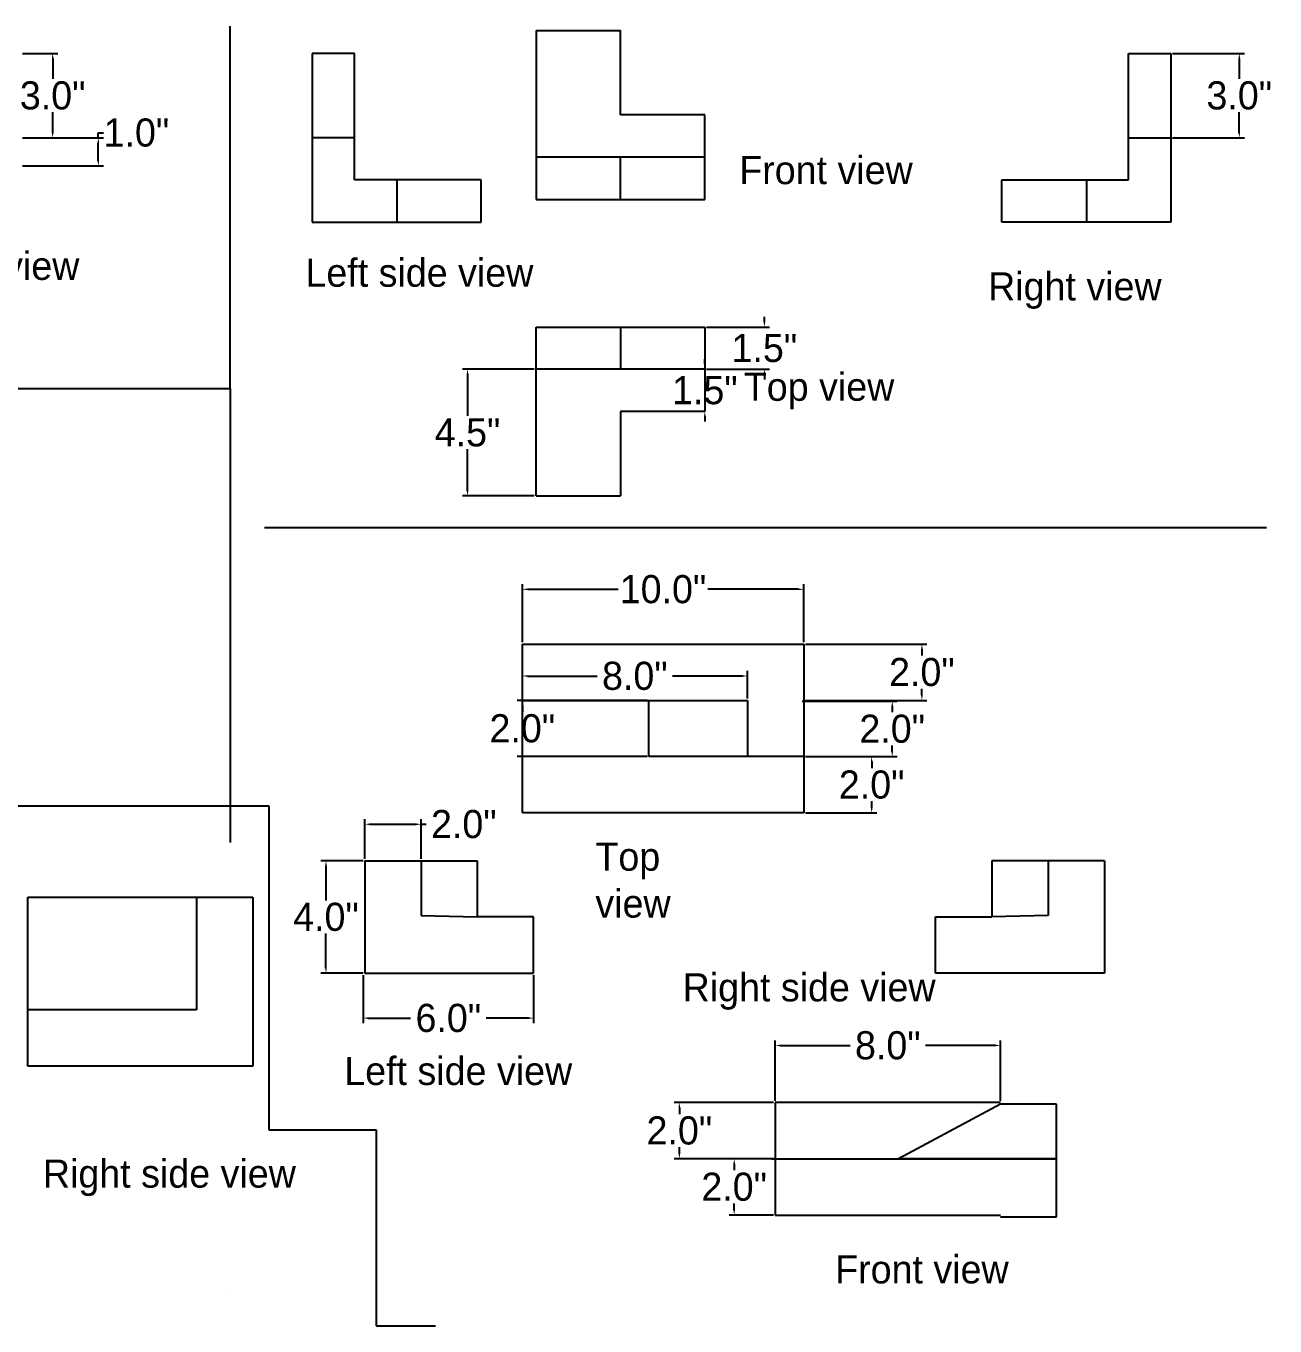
# Model space of a CAD drawing. Header units: inches. Extents: x 1 to 122, y 0 to 48.
# Drawn here: x 77.68 to 122.07, y 0.2 to 46.42 of the extents above; entities that cross this region are included whole.
import ezdxf

# ---------------------------------------------------------------- set-up
doc = ezdxf.new("R2010")
doc.units = ezdxf.units.IN
doc.header["$MEASUREMENT"] = 0
doc.dimstyles.get("Standard").update_dxf_attribs({"dimtxt": 1, "dimasz": 0.18, "dimexe": 0.18, "dimexo": 0.0625, "dimgap": 0.09, "dimtad": 0, "dimtih": 1, "dimtoh": 1, "dimdec": 1, "dimrnd": 0.5, "dimzin": 0, "dimdsep": 46, "dimlunit": 3, "dimtxsty": 'Standard', "dimcen": 0.09, "dimclrd": 1, "dimadec": 0, "dimazin": 0, "dimtfac": 1, "dimtdec": 1, "dimtofl": 0, "dimtmove": 0, "dimatfit": 3, "dimfxl": 1, "dimtolj": 1, "dimtzin": 0, "dimarcsym": 0})

# ---------------------------------------------------------------- blocks, each defined once
blk = doc.blocks.new('*D14')
at = {"color": 0, "lineweight": -2}
for p, q in [((77.551, 45.442), (78.805, 45.442)), ((77.551, 42.442), (78.805, 42.442))]:
    blk.add_line(p, q, dxfattribs=at)
at = {"color": 1, "lineweight": -2}
for p, q in [((78.625, 45.262), (78.625, 44.532)), ((78.625, 42.622), (78.625, 43.352))]:
    blk.add_line(p, q, dxfattribs=at)
at = {"color": 1}
for points in [[(78.595, 45.262), (78.655, 45.262), (78.625, 45.442)], [(78.595, 42.622), (78.655, 42.622), (78.625, 42.442)]]:
    blk.add_solid(points, dxfattribs=at)
at = {"layer": 'Defpoints', "color": 0}
for p in [(77.488, 45.442), (77.488, 42.442), (78.625, 42.442)]:
    blk.add_point(p, dxfattribs=at)
at = {"color": 0, "insert": (78.625, 43.942), "char_height": 1, "attachment_point": 5}
blk.add_mtext('\\A1;3.0"', dxfattribs=at)
blk = doc.blocks.new('*D15')
at = {"color": 1, "lineweight": -2}
for p, q in [((80.248, 42.442), (80.248, 42.622)), ((80.248, 42.622), (80.428, 42.622)), ((80.248, 41.622), (80.248, 42.262))]:
    blk.add_line(p, q, dxfattribs=at)
at = {"color": 0, "lineweight": -2}
for p, q in [((77.613, 42.442), (80.428, 42.442)), ((77.551, 41.442), (80.428, 41.442))]:
    blk.add_line(p, q, dxfattribs=at)
at = {"color": 1}
for points in [[(80.218, 42.262), (80.278, 42.262), (80.248, 42.442)], [(80.218, 41.622), (80.278, 41.622), (80.248, 41.442)]]:
    blk.add_solid(points, dxfattribs=at)
at = {"layer": 'Defpoints', "color": 0}
for p in [(77.551, 42.442), (80.248, 42.442), (77.488, 41.442)]:
    blk.add_point(p, dxfattribs=at)
at = {"color": 0, "insert": (81.601, 42.622), "char_height": 1, "attachment_point": 5}
blk.add_mtext('\\A1;1.0"', dxfattribs=at)
blk = doc.blocks.new('*D47')
at = {"color": 0, "lineweight": -2}
for p, q in [((118.431, 45.442), (120.984, 45.442)), ((118.431, 42.442), (120.984, 42.442))]:
    blk.add_line(p, q, dxfattribs=at)
at = {"color": 1, "lineweight": -2}
for p, q in [((120.804, 45.262), (120.804, 44.532)), ((120.804, 42.622), (120.804, 43.352))]:
    blk.add_line(p, q, dxfattribs=at)
at = {"color": 1}
for points in [[(120.774, 45.262), (120.834, 45.262), (120.804, 45.442)], [(120.774, 42.622), (120.834, 42.622), (120.804, 42.442)]]:
    blk.add_solid(points, dxfattribs=at)
at = {"layer": 'Defpoints', "color": 0}
for p in [(118.369, 45.442), (118.369, 42.442), (120.804, 42.442)]:
    blk.add_point(p, dxfattribs=at)
at = {"color": 0, "insert": (120.804, 43.942), "char_height": 1, "attachment_point": 5}
blk.add_mtext('\\A1;3.0"', dxfattribs=at)
blk = doc.blocks.new('*D52')
at = {"color": 0, "lineweight": -2}
for p, q in [((89.658, 16.742), (88.16, 16.742)), ((89.658, 12.742), (88.16, 12.742))]:
    blk.add_line(p, q, dxfattribs=at)
at = {"color": 1, "lineweight": -2}
for p, q in [((88.34, 16.562), (88.34, 15.332)), ((88.34, 12.922), (88.34, 14.152))]:
    blk.add_line(p, q, dxfattribs=at)
at = {"color": 1}
for points in [[(88.31, 16.562), (88.37, 16.562), (88.34, 16.742)], [(88.31, 12.922), (88.37, 12.922), (88.34, 12.742)]]:
    blk.add_solid(points, dxfattribs=at)
at = {"layer": 'Defpoints', "color": 0}
for p in [(88.34, 16.742), (89.72, 16.742), (89.72, 12.742)]:
    blk.add_point(p, dxfattribs=at)
at = {"color": 0, "insert": (88.34, 14.742), "char_height": 1, "attachment_point": 5}
blk.add_mtext('\\A1;4.0"', dxfattribs=at)
blk = doc.blocks.new('*D53')
at = {"color": 0, "lineweight": -2}
for p, q in [((89.658, 12.679), (89.658, 10.968)), ((95.72, 12.679), (95.72, 10.968))]:
    blk.add_line(p, q, dxfattribs=at)
at = {"color": 1, "lineweight": -2}
for p, q in [((89.838, 11.148), (91.349, 11.148)), ((95.54, 11.148), (94.029, 11.148))]:
    blk.add_line(p, q, dxfattribs=at)
at = {"color": 1}
for points in [[(89.838, 11.178), (89.838, 11.118), (89.658, 11.148)], [(95.54, 11.178), (95.54, 11.118), (95.72, 11.148)]]:
    blk.add_solid(points, dxfattribs=at)
at = {"layer": 'Defpoints', "color": 0}
for p in [(89.658, 12.742), (95.72, 12.742), (95.72, 11.148)]:
    blk.add_point(p, dxfattribs=at)
at = {"color": 0, "insert": (92.689, 11.148), "char_height": 1, "attachment_point": 5}
blk.add_mtext('\\A1;6.0"', dxfattribs=at)
blk = doc.blocks.new('*D54')
at = {"color": 0, "lineweight": -2}
for p, q in [((89.72, 16.804), (89.72, 18.219)), ((91.72, 16.804), (91.72, 18.219))]:
    blk.add_line(p, q, dxfattribs=at)
at = {"color": 1, "lineweight": -2}
for p, q in [((89.9, 18.039), (91.54, 18.039)), ((91.72, 18.039), (91.9, 18.039))]:
    blk.add_line(p, q, dxfattribs=at)
at = {"color": 1}
for points in [[(89.9, 18.069), (89.9, 18.009), (89.72, 18.039)], [(91.54, 18.069), (91.54, 18.009), (91.72, 18.039)]]:
    blk.add_solid(points, dxfattribs=at)
at = {"layer": 'Defpoints', "color": 0}
for p in [(91.72, 18.039), (89.72, 16.742), (91.72, 16.742)]:
    blk.add_point(p, dxfattribs=at)
at = {"color": 0, "insert": (93.24, 18.039), "char_height": 1, "attachment_point": 5}
blk.add_mtext('\\A1;2.0"', dxfattribs=at)
blk = doc.blocks.new('*D55')
at = {"color": 0, "lineweight": -2}
for p, q in [((104.248, 6.148), (102.67, 6.148)), ((104.248, 4.148), (102.67, 4.148))]:
    blk.add_line(p, q, dxfattribs=at)
at = {"color": 1, "lineweight": -2}
for p, q in [((102.85, 5.968), (102.85, 5.738)), ((102.85, 4.328), (102.85, 4.558))]:
    blk.add_line(p, q, dxfattribs=at)
at = {"color": 1}
for points in [[(102.82, 5.968), (102.88, 5.968), (102.85, 6.148)], [(102.82, 4.328), (102.88, 4.328), (102.85, 4.148)]]:
    blk.add_solid(points, dxfattribs=at)
at = {"layer": 'Defpoints', "color": 0}
for p in [(102.85, 6.148), (104.311, 6.148), (104.311, 4.148)]:
    blk.add_point(p, dxfattribs=at)
at = {"color": 0, "insert": (102.85, 5.148), "char_height": 1, "attachment_point": 5}
blk.add_mtext('\\A1;2.0"', dxfattribs=at)
blk = doc.blocks.new('*D57')
at = {"color": 0, "lineweight": -2}
for p, q in [((104.248, 8.148), (100.722, 8.148)), ((104.186, 6.148), (100.722, 6.148))]:
    blk.add_line(p, q, dxfattribs=at)
at = {"color": 1, "lineweight": -2}
for p, q in [((100.902, 7.968), (100.902, 7.738)), ((100.902, 6.328), (100.902, 6.558))]:
    blk.add_line(p, q, dxfattribs=at)
at = {"color": 1}
for points in [[(100.872, 7.968), (100.932, 7.968), (100.902, 8.148)], [(100.872, 6.328), (100.932, 6.328), (100.902, 6.148)]]:
    blk.add_solid(points, dxfattribs=at)
at = {"layer": 'Defpoints', "color": 0}
for p in [(100.902, 8.148), (104.311, 8.148), (104.248, 6.148)]:
    blk.add_point(p, dxfattribs=at)
at = {"color": 0, "insert": (100.902, 7.148), "char_height": 1, "attachment_point": 5}
blk.add_mtext('\\A1;2.0"', dxfattribs=at)
blk = doc.blocks.new('*D60')
at = {"color": 0, "lineweight": -2}
for p, q in [((104.311, 8.211), (104.311, 10.355)), ((112.311, 8.211), (112.311, 10.355))]:
    blk.add_line(p, q, dxfattribs=at)
at = {"color": 1, "lineweight": -2}
for p, q in [((104.491, 10.175), (106.971, 10.175)), ((112.131, 10.175), (109.651, 10.175))]:
    blk.add_line(p, q, dxfattribs=at)
at = {"color": 1}
for points in [[(104.491, 10.205), (104.491, 10.145), (104.311, 10.175)], [(112.131, 10.205), (112.131, 10.145), (112.311, 10.175)]]:
    blk.add_solid(points, dxfattribs=at)
at = {"layer": 'Defpoints', "color": 0}
for p in [(112.311, 10.175), (104.311, 8.148), (112.311, 8.148)]:
    blk.add_point(p, dxfattribs=at)
at = {"color": 0, "insert": (108.311, 10.175), "char_height": 1, "attachment_point": 5}
blk.add_mtext('\\A1;8.0"', dxfattribs=at)
blk = doc.blocks.new('*D61')
at = {"color": 0, "lineweight": -2}
for p, q in [((95.32, 24.507), (95.32, 26.57)), ((105.32, 24.507), (105.32, 26.57))]:
    blk.add_line(p, q, dxfattribs=at)
at = {"color": 1, "lineweight": -2}
for p, q in [((95.5, 26.39), (98.73, 26.39)), ((105.14, 26.39), (101.91, 26.39))]:
    blk.add_line(p, q, dxfattribs=at)
at = {"color": 1}
for points in [[(95.5, 26.42), (95.5, 26.36), (95.32, 26.39)], [(105.14, 26.42), (105.14, 26.36), (105.32, 26.39)]]:
    blk.add_solid(points, dxfattribs=at)
at = {"layer": 'Defpoints', "color": 0}
for p in [(105.32, 26.39), (95.32, 24.444), (105.32, 24.444)]:
    blk.add_point(p, dxfattribs=at)
at = {"color": 0, "insert": (100.32, 26.39), "char_height": 1, "attachment_point": 5}
blk.add_mtext('\\A1;10.0"', dxfattribs=at)
blk = doc.blocks.new('*D65')
at = {"color": 0, "lineweight": -2}
for p, q in [((105.382, 24.444), (109.703, 24.444)), ((105.382, 22.444), (109.703, 22.444))]:
    blk.add_line(p, q, dxfattribs=at)
at = {"color": 1, "lineweight": -2}
for p, q in [((109.523, 24.264), (109.523, 24.034)), ((109.523, 22.624), (109.523, 22.854))]:
    blk.add_line(p, q, dxfattribs=at)
at = {"color": 1}
for points in [[(109.493, 24.264), (109.553, 24.264), (109.523, 24.444)], [(109.493, 22.624), (109.553, 22.624), (109.523, 22.444)]]:
    blk.add_solid(points, dxfattribs=at)
at = {"layer": 'Defpoints', "color": 0}
for p in [(105.32, 24.444), (105.32, 22.444), (109.523, 22.444)]:
    blk.add_point(p, dxfattribs=at)
at = {"color": 0, "insert": (109.523, 23.444), "char_height": 1, "attachment_point": 5}
blk.add_mtext('\\A1;2.0"', dxfattribs=at)
blk = doc.blocks.new('*D67')
at = {"color": 0, "lineweight": -2}
for p, q in [((105.265, 22.414), (108.648, 22.414)), ((105.382, 20.444), (108.648, 20.444))]:
    blk.add_line(p, q, dxfattribs=at)
at = {"color": 1, "lineweight": -2}
for p, q in [((108.468, 22.234), (108.468, 22.019)), ((108.468, 20.624), (108.468, 20.839))]:
    blk.add_line(p, q, dxfattribs=at)
at = {"color": 1}
for points in [[(108.438, 22.234), (108.498, 22.234), (108.468, 22.414)], [(108.438, 20.624), (108.498, 20.624), (108.468, 20.444)]]:
    blk.add_solid(points, dxfattribs=at)
at = {"layer": 'Defpoints', "color": 0}
for p in [(105.202, 22.414), (105.32, 20.444), (108.468, 20.444)]:
    blk.add_point(p, dxfattribs=at)
at = {"color": 0, "insert": (108.468, 21.429), "char_height": 1, "attachment_point": 5}
blk.add_mtext('\\A1;2.0"', dxfattribs=at)
blk = doc.blocks.new('*D69')
at = {"color": 0, "lineweight": -2}
for p, q in [((105.382, 20.444), (107.917, 20.444)), ((105.382, 18.444), (107.917, 18.444))]:
    blk.add_line(p, q, dxfattribs=at)
at = {"color": 1, "lineweight": -2}
for p, q in [((107.737, 20.264), (107.737, 20.034)), ((107.737, 18.624), (107.737, 18.854))]:
    blk.add_line(p, q, dxfattribs=at)
at = {"color": 1}
for points in [[(107.707, 20.264), (107.767, 20.264), (107.737, 20.444)], [(107.707, 18.624), (107.767, 18.624), (107.737, 18.444)]]:
    blk.add_solid(points, dxfattribs=at)
at = {"layer": 'Defpoints', "color": 0}
for p in [(105.32, 20.444), (105.32, 18.444), (107.737, 18.444)]:
    blk.add_point(p, dxfattribs=at)
at = {"color": 0, "insert": (107.737, 19.444), "char_height": 1, "attachment_point": 5}
blk.add_mtext('\\A1;2.0"', dxfattribs=at)
blk = doc.blocks.new('*D72')
at = {"color": 0, "lineweight": -2}
for p, q in [((95.32, 22.507), (95.32, 23.489)), ((103.32, 22.507), (103.32, 23.489))]:
    blk.add_line(p, q, dxfattribs=at)
at = {"color": 1, "lineweight": -2}
for p, q in [((95.5, 23.309), (97.98, 23.309)), ((103.14, 23.309), (100.66, 23.309))]:
    blk.add_line(p, q, dxfattribs=at)
at = {"color": 1}
for points in [[(95.5, 23.339), (95.5, 23.279), (95.32, 23.309)], [(103.14, 23.339), (103.14, 23.279), (103.32, 23.309)]]:
    blk.add_solid(points, dxfattribs=at)
at = {"layer": 'Defpoints', "color": 0}
for p in [(103.32, 23.309), (95.32, 22.444), (103.32, 22.444)]:
    blk.add_point(p, dxfattribs=at)
at = {"color": 0, "insert": (99.32, 23.309), "char_height": 1, "attachment_point": 5}
blk.add_mtext('\\A1;8.0"', dxfattribs=at)
blk = doc.blocks.new('*D73')
at = {"color": 0, "lineweight": -2}
for p, q in [((99.757, 22.444), (95.14, 22.444)), ((99.757, 20.444), (95.14, 20.444))]:
    blk.add_line(p, q, dxfattribs=at)
at = {"color": 1, "lineweight": -2}
for p, q in [((95.32, 22.264), (95.32, 22.034)), ((95.32, 20.624), (95.32, 20.854))]:
    blk.add_line(p, q, dxfattribs=at)
at = {"color": 1}
for points in [[(95.29, 22.264), (95.35, 22.264), (95.32, 22.444)], [(95.29, 20.624), (95.35, 20.624), (95.32, 20.444)]]:
    blk.add_solid(points, dxfattribs=at)
at = {"layer": 'Defpoints', "color": 0}
for p in [(95.32, 22.444), (99.82, 22.444), (99.82, 20.444)]:
    blk.add_point(p, dxfattribs=at)
at = {"color": 0, "insert": (95.32, 21.444), "char_height": 1, "attachment_point": 5}
blk.add_mtext('\\A1;2.0"', dxfattribs=at)
blk = doc.blocks.new('*D75')
at = {"color": 0, "lineweight": -2}
for p, q in [((95.744, 34.214), (93.192, 34.214)), ((95.744, 29.714), (93.192, 29.714))]:
    blk.add_line(p, q, dxfattribs=at)
at = {"color": 1, "lineweight": -2}
for p, q in [((93.372, 34.034), (93.372, 32.554)), ((93.372, 29.894), (93.372, 31.374))]:
    blk.add_line(p, q, dxfattribs=at)
at = {"color": 1}
for points in [[(93.342, 34.034), (93.402, 34.034), (93.372, 34.214)], [(93.342, 29.894), (93.402, 29.894), (93.372, 29.714)]]:
    blk.add_solid(points, dxfattribs=at)
at = {"layer": 'Defpoints', "color": 0}
for p in [(95.807, 34.214), (93.372, 29.714), (95.807, 29.714)]:
    blk.add_point(p, dxfattribs=at)
at = {"color": 0, "insert": (93.372, 31.964), "char_height": 1, "attachment_point": 5}
blk.add_mtext('\\A1;4.5"', dxfattribs=at)
blk = doc.blocks.new('*D76')
at = {"color": 1, "lineweight": -2}
for p, q in [((103.923, 35.894), (103.923, 36.074)), ((103.923, 34.034), (103.923, 33.854))]:
    blk.add_line(p, q, dxfattribs=at)
at = {"color": 0, "lineweight": -2}
for p, q in [((101.869, 35.714), (104.103, 35.714)), ((101.869, 34.214), (104.103, 34.214))]:
    blk.add_line(p, q, dxfattribs=at)
at = {"color": 1}
for points in [[(103.893, 35.894), (103.953, 35.894), (103.923, 35.714)], [(103.893, 34.034), (103.953, 34.034), (103.923, 34.214)]]:
    blk.add_solid(points, dxfattribs=at)
at = {"layer": 'Defpoints', "color": 0}
for p in [(101.807, 35.714), (103.923, 35.714), (101.807, 34.214)]:
    blk.add_point(p, dxfattribs=at)
at = {"color": 0, "insert": (103.923, 34.964), "char_height": 1, "attachment_point": 5}
blk.add_mtext('\\A1;1.5"', dxfattribs=at)
blk = doc.blocks.new('*D78')
at = {"color": 0, "lineweight": -2}
for p, q in [((101.807, 34.214), (101.627, 34.214)), ((101.744, 32.714), (101.627, 32.714))]:
    blk.add_line(p, q, dxfattribs=at)
at = {"color": 1, "lineweight": -2}
for p, q in [((101.807, 34.394), (101.807, 34.574)), ((101.807, 32.534), (101.807, 32.354))]:
    blk.add_line(p, q, dxfattribs=at)
at = {"color": 1}
for points in [[(101.777, 34.394), (101.837, 34.394), (101.807, 34.214)], [(101.777, 32.534), (101.837, 32.534), (101.807, 32.714)]]:
    blk.add_solid(points, dxfattribs=at)
at = {"layer": 'Defpoints', "color": 0}
for p in [(101.807, 34.214), (101.869, 34.214), (101.807, 32.714)]:
    blk.add_point(p, dxfattribs=at)
at = {"color": 0, "insert": (101.807, 33.464), "char_height": 1, "attachment_point": 5}
blk.add_mtext('\\A1;1.5"', dxfattribs=at)

msp = doc.modelspace()

# ---------------------------------------------------------------- linework, layer by layer
for p, q in [((84.932, 33.524), (84.932, 46.415)), ((84.932, 46.415), (84.932, 46.415)), ((84.932, 46.415), (84.932, 46.415)), ((95.807, 46.253), (95.807, 41.753)), ((95.807, 46.253), (98.807, 46.253)), ((98.807, 43.253), (98.807, 46.253)), ((87.853, 45.442), (87.853, 42.442)), ((89.353, 45.442), (87.853, 45.442)), ((89.353, 42.442), (89.353, 45.442)), ((116.869, 42.442), (116.869, 45.442)), ((116.869, 45.442), (118.369, 45.442)), ((118.369, 45.442), (118.369, 42.442)), ((101.807, 43.253), (98.807, 43.253)), ((101.807, 41.753), (101.807, 43.253)), ((101.807, 43.253), (101.807, 43.253)), ((87.853, 42.442), (87.853, 39.442)), ((89.353, 42.442), (87.853, 42.442)), ((89.353, 40.942), (89.353, 42.442)), ((116.869, 40.942), (116.869, 42.442)), ((116.869, 42.442), (118.369, 42.442)), ((118.369, 42.442), (118.369, 39.442)), ((95.807, 41.753), (95.807, 40.253)), ((98.807, 41.753), (95.807, 41.753)), ((101.807, 41.753), (98.807, 41.753)), ((98.807, 40.253), (98.807, 41.753)), ((101.807, 40.253), (101.807, 41.753)), ((90.853, 40.942), (89.353, 40.942)), ((93.853, 40.942), (90.853, 40.942)), ((90.853, 40.942), (90.853, 39.442)), ((93.853, 39.442), (93.853, 40.942)), ((112.369, 39.442), (112.369, 40.942)), ((112.369, 40.942), (115.369, 40.942)), ((115.369, 40.942), (116.869, 40.942)), ((115.369, 40.942), (115.369, 39.442)), ((95.807, 40.253), (98.807, 40.253)), ((98.807, 40.253), (101.807, 40.253)), ((87.853, 39.442), (90.853, 39.442)), ((90.853, 39.442), (93.853, 39.442)), ((115.369, 39.442), (112.369, 39.442)), ((118.369, 39.442), (115.369, 39.442)), ((95.807, 34.214), (95.807, 35.714)), ((95.807, 35.714), (98.807, 35.714)), ((98.807, 35.714), (101.807, 35.714)), ((98.807, 35.714), (98.807, 34.214)), ((101.807, 35.714), (101.807, 34.214)), ((95.807, 29.714), (95.807, 34.214)), ((98.807, 34.214), (95.807, 34.214)), ((101.807, 34.214), (98.807, 34.214)), ((101.807, 34.214), (101.807, 32.714)), ((39.321, 33.524), (84.932, 33.524)), ((84.932, 33.524), (84.932, 33.524)), ((84.932, 33.524), (84.932, 33.524)), ((84.932, 33.524), (84.932, 33.524)), ((84.932, 33.524), (84.932, 33.524)), ((84.932, 33.524), (84.932, 33.524)), ((84.932, 33.524), (84.932, 17.391)), ((84.932, 33.524), (84.932, 33.524)), ((84.932, 33.524), (84.932, 33.524)), ((84.932, 33.524), (84.932, 33.524)), ((101.807, 32.714), (98.807, 32.714)), ((98.807, 32.714), (98.807, 29.714)), ((101.807, 32.714), (101.807, 32.714)), ((95.807, 29.714), (98.807, 29.714)), ((121.777, 28.579), (86.149, 28.579)), ((95.32, 24.444), (105.32, 24.444)), ((95.32, 22.444), (95.32, 24.444)), ((105.32, 24.444), (105.32, 22.444)), ((95.32, 18.444), (95.32, 22.444)), ((95.32, 22.444), (103.32, 22.444)), ((99.82, 20.444), (99.82, 22.444)), ((103.32, 22.444), (103.32, 20.444)), ((105.32, 22.444), (105.32, 20.444)), ((105.32, 20.444), (99.82, 20.444)), ((105.32, 20.444), (105.32, 18.444)), ((38.347, 18.688), (86.311, 18.688)), ((86.311, 18.688), (86.311, 18.688)), ((86.311, 18.688), (86.311, 7.175)), ((105.32, 18.444), (95.32, 18.444)), ((89.72, 16.742), (89.72, 12.742)), ((89.72, 16.742), (91.72, 16.742)), ((91.72, 16.742), (93.72, 16.742)), ((91.72, 16.742), (91.72, 16.742)), ((91.72, 16.742), (91.72, 16.742)), ((91.72, 16.742), (91.72, 16.742)), ((91.72, 16.742), (91.72, 14.796)), ((93.72, 16.742), (93.72, 14.742)), ((114.01, 16.742), (112.01, 16.742)), ((112.01, 16.742), (112.01, 14.742)), ((116.01, 16.742), (114.01, 16.742)), ((114.01, 16.742), (114.01, 14.796)), ((116.01, 16.742), (116.01, 12.742)), ((77.743, 11.445), (77.743, 15.445)), ((77.743, 15.445), (81.743, 15.445)), ((81.743, 15.445), (83.743, 15.445)), ((83.743, 15.445), (85.743, 15.445)), ((83.743, 15.445), (83.743, 11.445)), ((85.743, 15.445), (85.743, 9.445)), ((91.72, 14.796), (91.72, 14.796)), ((91.72, 14.796), (93.72, 14.742)), ((114.01, 14.796), (112.01, 14.742)), ((95.72, 14.742), (93.72, 14.742)), ((93.72, 14.742), (93.72, 14.742)), ((93.72, 14.742), (93.72, 14.742)), ((93.72, 14.742), (93.72, 14.742)), ((93.72, 14.742), (93.72, 14.742)), ((93.72, 14.742), (93.72, 14.742)), ((95.72, 12.742), (95.72, 14.742)), ((110.01, 12.742), (110.01, 14.742)), ((110.01, 14.742), (112.01, 14.742)), ((89.72, 12.742), (95.72, 12.742)), ((116.01, 12.742), (110.01, 12.742)), ((77.743, 9.445), (77.743, 11.445)), ((83.743, 11.445), (77.743, 11.445)), ((77.743, 11.445), (77.743, 11.445)), ((79.743, 9.445), (77.743, 9.445)), ((81.743, 9.445), (79.743, 9.445)), ((85.743, 9.445), (81.743, 9.445)), ((104.311, 8.148), (104.311, 6.148)), ((112.311, 8.148), (104.311, 8.148)), ((112.311, 8.086), (108.686, 6.148)), ((114.311, 8.086), (112.311, 8.086)), ((114.311, 6.086), (114.311, 8.086)), ((86.311, 7.175), (90.126, 7.175)), ((90.126, 7.175), (90.126, 0.203)), ((104.186, 6.148), (108.686, 6.148)), ((104.311, 6.148), (104.311, 4.148)), ((108.686, 6.148), (108.686, 6.148)), ((108.686, 6.148), (114.311, 6.148)), ((114.311, 6.148), (108.686, 6.148)), ((108.686, 6.148), (114.311, 6.148)), ((112.311, 6.148), (112.311, 6.148)), ((114.311, 6.148), (114.311, 6.148)), ((114.311, 4.086), (114.311, 6.086)), ((104.311, 4.148), (112.311, 4.148)), ((112.311, 4.086), (114.311, 4.086)), ((84.932, 1.338), (84.932, 1.338)), ((90.126, 0.203), (92.236, 0.203))]:
    msp.add_line(p, q)

# ---------------------------------------------------------------- texts
at = {"char_height": 1}
for s, insert, attachment_point in [('{\\fVrinda|b0|i0|c0|p2;Front view}', (103.03, 41.794), 1), ('{\\fVrinda|b0|i0|c0|p2;Right view}', (73.407, 38.389), 1), ('{\\fVrinda|b0|i0|c0|p2;Left side view}', (87.61, 38.146), 1), ('{\\fVrinda|b0|i0|c0|p2;Right view}', (111.876, 37.659), 1), ('{\\fVrinda|b0|i0|c0|p2;Top view}', (103.192, 34.092), 1), ('{\\fVrinda|b0|i0|c0|p2;Right side view}', (110.01, 12.742), 3), ('{\\fVrinda|b0|i0|c0|p2;Left side view}', (88.99, 9.77), 1), ('{\\fVrinda|b0|i0|c0|p2;Right side view}', (78.277, 6.121), 1), ('{\\fVrinda|b0|i0|c0|p2;Front view}', (106.439, 2.716), 1)]:
    msp.add_mtext(s, dxfattribs=dict(at, insert=insert, attachment_point=attachment_point))
at = {"insert": (97.917, 14.706), "char_height": 1, "width": 0.16232, "attachment_point": 7}
msp.add_mtext('{\\fVrinda|b0|i0|c0|p2;Top view}', dxfattribs=at)

# ---------------------------------------------------------------- dimensions: what is measured, and where the dimension line sits
for base, p1, p2, picture, middle in [((78.625, 42.442), (77.488, 45.442), (77.488, 42.442), '*D14', (78.625, 43.942)), ((120.804, 42.442), (118.369, 45.442), (118.369, 42.442), '*D47', (120.804, 43.942)), ((80.248, 42.442), (77.488, 41.442), (77.551, 42.442), '*D15', (81.601, 42.622)), ((103.923, 35.714), (101.807, 34.214), (101.807, 35.714), '*D76', (103.923, 34.964)), ((93.372, 29.714), (95.807, 34.214), (95.807, 29.714), '*D75', (93.372, 31.964)), ((101.807, 34.214), (101.807, 32.714), (101.869, 34.214), '*D78', (101.807, 33.464)), ((109.523, 22.444), (105.32, 24.444), (105.32, 22.444), '*D65', (109.523, 23.444)), ((95.32, 22.444), (99.82, 20.444), (99.82, 22.444), '*D73', (95.32, 21.444)), ((108.468, 20.444), (105.202, 22.414), (105.32, 20.444), '*D67', (108.468, 21.429)), ((107.737, 18.444), (105.32, 20.444), (105.32, 18.444), '*D69', (107.737, 19.444)), ((88.34, 16.742), (89.72, 12.742), (89.72, 16.742), '*D52', (88.34, 14.742)), ((100.902, 8.148), (104.248, 6.148), (104.311, 8.148), '*D57', (100.902, 7.148)), ((102.85, 6.148), (104.311, 4.148), (104.311, 6.148), '*D55', (102.85, 5.148))]:
    dim = msp.add_linear_dim(base=base, p1=p1, p2=p2, angle=90, dimstyle='Standard')
    dim.commit()
    dim.dimension.update_dxf_attribs({"geometry": picture, "text_midpoint": middle})
for base, p1, p2, picture, middle in [((105.32, 26.39), (95.32, 24.444), (105.32, 24.444), '*D61', (100.32, 26.39)), ((103.32, 23.309), (95.32, 22.444), (103.32, 22.444), '*D72', (99.32, 23.309)), ((91.72, 18.039), (89.72, 16.742), (91.72, 16.742), '*D54', (93.24, 18.039)), ((95.72, 11.148), (89.658, 12.742), (95.72, 12.742), '*D53', (92.689, 11.148)), ((112.311, 10.175), (104.311, 8.148), (112.311, 8.148), '*D60', (108.311, 10.175))]:
    dim = msp.add_linear_dim(base=base, p1=p1, p2=p2, dimstyle='Standard')
    dim.commit()
    dim.dimension.update_dxf_attribs({"geometry": picture, "text_midpoint": middle})

doc.saveas('drawing.dxf')
